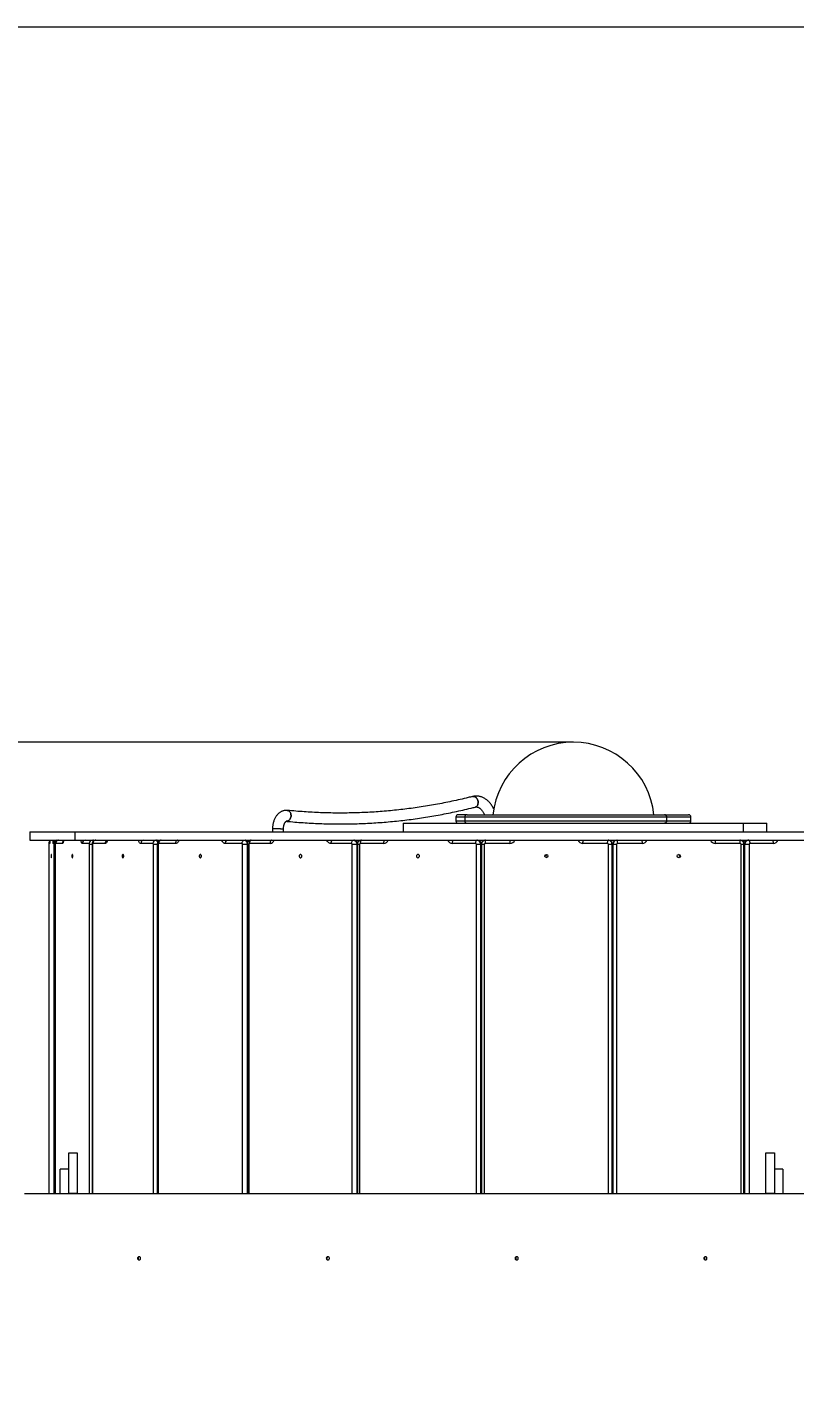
# Model space of a CAD drawing. Header units: millimetres. Extents: x -8607 to 7621, y -5747 to 4382.
# Drawn here: x 200 to 2095, y 1016 to 4382 of the extents above; entities that cross this region are included whole.
import ezdxf

# ---------------------------------------------------------------- set-up
doc = ezdxf.new("R2010")
doc.units = ezdxf.units.MM
for name, color, linetype in [('DIKOM_ЗОНА', 80, 'Continuous'), ('DIKOM_ОБЪЕКТ', 7, 'Continuous'), ('DIKOM_РАЗМЕР_ЗОНА', 7, 'Continuous'), ('DIKOM_РАЗМЕР_ОБЪЕКТА', 7, 'Continuous')]:
    doc.layers.add(name, color=color, linetype=linetype)
doc.styles.add('style1', font='arial.ttf', dxfattribs={"width": 0.8})
doc.dimstyles.new('1-50', dxfattribs={"dimtxt": 300, "dimasz": 200, "dimexe": 100, "dimexo": 0, "dimgap": 100, "dimtad": 1, "dimtxsty": 'style1', "dimcen": 200, "dimclrd": 7, "dimclre": 7, "dimclrt": 7, "dimadec": 1, "dimazin": 2, "dimtfac": 1, "dimtmove": 0, "dimatfit": 2, "dimfxl": 0, "dimlwd": 25, "dimlwe": 18, "dimarcsym": 0})

# ---------------------------------------------------------------- blocks, each defined once
blk = doc.blocks.new('*D10')
at = {"layer": 'Defpoints', "color": 0, "transparency": 16777216}
for p in [(1185.1, 4381.6), (-8157.3, -4329.5), (-3835.9, -4329.5)]:
    blk.add_point(p, dxfattribs=at)
at = {"layer": 'DIKOM_РАЗМЕР_ЗОНА', "color": 7, "lineweight": 18, "transparency": 16777216}
for p, q in [((1185.1, 4381.6), (-8257.3, 4381.6)), ((-3835.9, -4329.5), (-8257.3, -4329.5))]:
    blk.add_line(p, q, dxfattribs=at)
at = {"layer": 'DIKOM_РАЗМЕР_ЗОНА', "color": 7, "lineweight": 25, "transparency": 16777216}
blk.add_line((-8157.3, 4181.6), (-8157.3, -4129.5), dxfattribs=at)
at = {"layer": 'DIKOM_РАЗМЕР_ЗОНА', "color": 7, "transparency": 16777216}
for points in [[(-8190.7, 4181.6), (-8124, 4181.6), (-8157.3, 4381.6)], [(-8190.7, -4129.5), (-8124, -4129.5), (-8157.3, -4329.5)]]:
    blk.add_solid(points, dxfattribs=at)
at = {"layer": 'DIKOM_РАЗМЕР_ЗОНА', "color": 7, "transparency": 16777216, "insert": (-8410.5, 265.9), "char_height": 300, "attachment_point": 5, "rotation": 90, "style": 'style1'}
blk.add_mtext('8700', dxfattribs=at)
blk = doc.blocks.new('*D12')
at = {"layer": 'Defpoints', "color": 0, "transparency": 16777216}
for p in [(1548.3, 2616.6), (-7397.5, -2329.5), (-4101.7, -2329.5)]:
    blk.add_point(p, dxfattribs=at)
at = {"layer": 'DIKOM_РАЗМЕР_ОБЪЕКТА', "color": 7, "lineweight": 18, "transparency": 16777216}
for p, q in [((1548.3, 2616.6), (-7497.5, 2616.6)), ((-4101.7, -2329.5), (-7497.5, -2329.5))]:
    blk.add_line(p, q, dxfattribs=at)
at = {"layer": 'DIKOM_РАЗМЕР_ОБЪЕКТА', "color": 7, "lineweight": 25, "transparency": 16777216}
blk.add_line((-7397.5, 2416.6), (-7397.5, -2129.5), dxfattribs=at)
at = {"layer": 'DIKOM_РАЗМЕР_ОБЪЕКТА', "color": 7, "transparency": 16777216}
for points in [[(-7430.9, 2416.6), (-7364.2, 2416.6), (-7397.5, 2616.6)], [(-7430.9, -2129.5), (-7364.2, -2129.5), (-7397.5, -2329.5)]]:
    blk.add_solid(points, dxfattribs=at)
at = {"layer": 'DIKOM_РАЗМЕР_ОБЪЕКТА', "color": 7, "transparency": 16777216, "insert": (-7650.7, 236.9), "char_height": 300, "attachment_point": 5, "rotation": 90, "style": 'style1'}
blk.add_mtext('4950', dxfattribs=at)

msp = doc.modelspace()

# ---------------------------------------------------------------- linework, layer by layer
at = {"layer": 'DIKOM_ЗОНА', "color": 3, "lineweight": 15}
msp.add_lwpolyline([(4637.051, 3687.835, 0.32573056), (3685.092, 4381.609), (-561.428, 4381.609, 0.26794919), (-1427.453, 3881.609)], format="xyb", dxfattribs=at)
at = {"layer": 'DIKOM_ОБЪЕКТ', "color": 7, "linetype": 'Continuous', "lineweight": 15}
for p, q in [((1258.301, 2431.609), (1258.301, 2422.609)), ((1280.283, 2431.609), (1258.301, 2431.609)), ((1285.828, 2437.609), (1264.301, 2437.609)), ((1280.283, 2431.609), (1280.283, 2422.609)), ((1778.226, 2431.609), (1280.283, 2431.609)), ((1285.828, 2437.609), (1773.468, 2437.609)), ((1773.468, 2437.609), (1832.301, 2437.609)), ((1778.226, 2431.609), (1778.226, 2422.609)), ((1838.301, 2431.609), (1778.226, 2431.609)), ((1838.301, 2422.609), (1838.301, 2431.609)), ((206.521, 2395.609), (206.521, 2374.609)), ((206.521, 2395.609), (317.19, 2395.609)), ((317.19, 2395.609), (317.19, 2374.609)), ((317.19, 2395.609), (2824.072, 2395.609)), ((805.49, 2402.453), (805.49, 2395.609)), ((832.389, 2395.609), (832.389, 2402.25)), ((840.194, 2421.554), (839.364, 2421.595)), ((1128.301, 2416.609), (1128.301, 2395.609)), ((1128.301, 2416.609), (1968.301, 2416.609)), ((1258.301, 2422.609), (1280.283, 2422.609)), ((1280.283, 2422.609), (1778.226, 2422.609)), ((1778.226, 2422.609), (1838.301, 2422.609)), ((1968.301, 2395.609), (1968.301, 2416.609)), ((1968.301, 2416.609), (2025.521, 2416.609)), ((2025.521, 2395.609), (2025.521, 2416.609)), ((206.521, 2374.609), (317.19, 2374.609)), ((252.917, 2364.609), (252.917, 1501.609)), ((252.917, 2364.609), (252.924, 2364.609)), ((252.924, 2364.609), (252.924, 1501.609)), ((255.637, 2366.609), (253.01, 2366.609)), ((266.059, 2366.609), (263.432, 2366.609)), ((266.144, 1501.609), (266.144, 2364.609)), ((266.144, 2364.609), (268.999, 2364.609)), ((269.024, 2364.609), (269.024, 1501.609)), ((269.024, 2364.609), (269.325, 2364.609)), ((269.325, 2364.609), (269.325, 1501.609)), ((286.572, 2366.609), (269.869, 2366.609)), ((317.19, 2374.609), (2824.072, 2374.609)), ((352.84, 2366.609), (336.137, 2366.609)), ((353.384, 1501.609), (353.384, 2364.609)), ((353.384, 2364.609), (360.038, 2364.609)), ((360.038, 2364.609), (360.038, 1501.609)), ((360.038, 2364.609), (361.049, 2364.609)), ((361.049, 2364.609), (361.049, 1501.609)), ((391.901, 2366.609), (362.023, 2366.609)), ((366.417, 2374.609), (366.297, 2374.037)), ((510.442, 2366.609), (480.563, 2366.609)), ((511.415, 2364.609), (521.054, 2364.609)), ((511.415, 1501.609), (511.415, 2364.609)), ((521.054, 2364.609), (521.054, 1501.609)), ((521.054, 2364.609), (523.152, 2364.609)), ((523.152, 2364.609), (523.152, 1501.609)), ((565.945, 2366.609), (524.502, 2366.609)), ((730.368, 2366.609), (688.925, 2366.609)), ((731.718, 2364.609), (743.021, 2364.609)), ((731.718, 1501.609), (731.718, 2364.609)), ((743.021, 2364.609), (743.021, 1501.609)), ((743.392, 2364.609), (743.021, 2364.609)), ((743.392, 2364.609), (743.392, 1501.609)), ((743.392, 2364.609), (746.893, 2364.609)), ((746.893, 2364.609), (746.893, 1501.609)), ((799.321, 2366.609), (748.547, 2366.609)), ((1000.763, 2366.609), (949.989, 2366.609)), ((1002.417, 2364.609), (1013.531, 2364.609)), ((1002.417, 1501.609), (1002.417, 2364.609)), ((1014.655, 2364.609), (1013.531, 2364.609)), ((1013.531, 2364.609), (1013.531, 1501.609)), ((1014.655, 1501.609), (1014.655, 2364.609)), ((1014.655, 2364.609), (1015.064, 2364.609)), ((1015.064, 2364.609), (1015.064, 1501.609)), ((1015.064, 2364.609), (1020.212, 2364.609)), ((1020.212, 2364.609), (1020.212, 1501.609)), ((1079.448, 2366.609), (1022.081, 2366.609)), ((1307.049, 2366.609), (1249.682, 2366.609)), ((1308.918, 2364.609), (1319.244, 2364.609)), ((1308.918, 1501.609), (1308.918, 2364.609)), ((1327.071, 2373.609), (1314.803, 2373.609)), ((1319.956, 2364.609), (1319.244, 2364.609)), ((1319.244, 2364.609), (1319.244, 1501.609)), ((1319.956, 1501.609), (1319.956, 2364.609)), ((1319.956, 2364.609), (1320.482, 2364.609)), ((1320.482, 1501.609), (1320.482, 2364.609)), ((1320.482, 2357.549), (1321.425, 2357.549)), ((1321.425, 2356.552), (1320.482, 2356.552)), ((1321.425, 2364.609), (1321.425, 1501.609)), ((1321.425, 2364.609), (1328.374, 2364.609)), ((1328.374, 2364.609), (1328.374, 1501.609)), ((1391.225, 2366.609), (1330.357, 2366.609)), ((1632.714, 2366.609), (1571.846, 2366.609)), ((1634.697, 2364.609), (1643.678, 2364.609)), ((1634.697, 1501.609), (1634.697, 2364.609)), ((1651.524, 2373.609), (1638.317, 2373.609)), ((1643.941, 2364.609), (1643.678, 2364.609)), ((1643.678, 2364.609), (1643.678, 1501.609)), ((1643.941, 1501.609), (1643.941, 2364.609)), ((1643.941, 2364.609), (1644.011, 2364.609)), ((1644.011, 1501.609), (1644.011, 2364.609)), ((1644.011, 2357.549), (1645.758, 2357.549)), ((1645.758, 2356.552), (1644.011, 2356.552)), ((1645.758, 2364.609), (1645.758, 1501.609)), ((1645.758, 2364.609), (1645.798, 2364.609)), ((1646, 2364.609), (1645.798, 2364.609)), ((1645.798, 2364.609), (1645.798, 1501.609)), ((1646, 2364.609), (1654.766, 2364.609)), ((1646, 1501.609), (1646, 2364.609)), ((1655.748, 2374.609), (1653.942, 2374.443)), ((1654.766, 2364.609), (1654.766, 1501.609)), ((1717.843, 2366.609), (1656.756, 2366.609)), ((1960.202, 2366.609), (1899.115, 2366.609)), ((1962.192, 1501.609), (1962.192, 2364.609)), ((1962.192, 2364.609), (1969.385, 2364.609)), ((1968.301, 2373.609), (1963.804, 2373.609)), ((1968.301, 2369.06), (1968.301, 2373.609)), ((1973.422, 2373.609), (1968.301, 2373.609)), ((1971.922, 2372.109), (1968.301, 2372.109)), ((1969.385, 1501.609), (1969.385, 2364.609)), ((1970.515, 2364.609), (1970.515, 1501.609)), ((1970.515, 2364.609), (1970.957, 2364.609)), ((1971.612, 2364.609), (1970.957, 2364.609)), ((1970.957, 2364.609), (1970.957, 1501.609)), ((1971.612, 2364.609), (1981.791, 2364.609)), ((1971.612, 1501.609), (1971.612, 2364.609)), ((1971.922, 2372.109), (1973.422, 2373.609)), ((1973.422, 2373.609), (1973.422, 2374.609)), ((1977.594, 2374.161), (1977.594, 2374.609)), ((1981.791, 2364.609), (1981.791, 1501.609)), ((2041.694, 2366.609), (1983.68, 2366.609)), ((1168.267, 2335.805), (1167.588, 2336.847)), ((1321.425, 2336.902), (1320.482, 2333.777)), ((1320.938, 2342.6), (1320.952, 2342.865)), ((1321.425, 2316.659), (1320.482, 2316.659)), ((1645.758, 2316.659), (1644.011, 2316.659)), ((1320.482, 1946.559), (1321.425, 1946.559)), ((1320.906, 1920.654), (1320.919, 1921.08)), ((1644.011, 1946.559), (1645.758, 1946.559)), ((1320.482, 1906.666), (1321.425, 1906.666)), ((1321.425, 1905.669), (1320.482, 1905.669)), ((1320.482, 1889.609), (1321.425, 1889.609)), ((1320.482, 1888.609), (1321.425, 1888.609)), ((1321.425, 1887.609), (1320.482, 1887.609)), ((1644.011, 1906.666), (1645.758, 1906.666)), ((1645.758, 1905.669), (1644.011, 1905.669)), ((1644.011, 1889.609), (1645.758, 1889.609)), ((1644.011, 1888.609), (1645.758, 1888.609)), ((1645.758, 1887.609), (1644.011, 1887.609)), ((1320.482, 1871.549), (1321.425, 1871.549)), ((1321.425, 1870.552), (1320.482, 1870.552)), ((1320.938, 1856.6), (1320.952, 1856.865)), ((1644.011, 1871.549), (1645.758, 1871.549)), ((1645.758, 1870.552), (1644.011, 1870.552)), ((1321.425, 1850.902), (1320.482, 1847.777)), ((1321.425, 1830.659), (1320.482, 1830.659)), ((1645.758, 1830.659), (1644.011, 1830.659)), ((302.301, 1602.609), (323.301, 1602.609)), ((302.301, 1502.609), (302.301, 1602.609)), ((323.301, 1602.609), (323.301, 1502.609)), ((2023.301, 1602.609), (2044.301, 1602.609)), ((2023.301, 1502.609), (2023.301, 1602.609)), ((2044.301, 1602.609), (2044.301, 1502.609)), ((302.301, 1562.609), (281.301, 1562.609)), ((281.301, 1501.609), (281.301, 1562.609)), ((2065.301, 1562.609), (2044.301, 1562.609)), ((2065.301, 1562.609), (2065.301, 1501.609)), ((2156.625, 1501.609), (193.663, 1501.609)), ((323.301, 1502.609), (302.301, 1502.609)), ((302.301, 1501.609), (302.301, 1502.609)), ((323.301, 1501.609), (323.301, 1502.609)), ((2044.301, 1502.609), (2023.301, 1502.609)), ((2023.301, 1501.609), (2023.301, 1502.609)), ((2044.301, 1501.609), (2044.301, 1502.609))]:
    msp.add_line(p, q, dxfattribs=at)
at = {"layer": 'DIKOM_ОБЪЕКТ', "color": 7, "linetype": 'Continuous', "lineweight": 15, "flags": 128}
for points in [[(1299.203, 2482.586), (1299.503, 2482.655), (1301.236, 2482.837), (1303.003, 2482.655), (1304.756, 2482.116), (1306.448, 2481.234), (1308.032, 2480.034), (1309.464, 2478.547), (1310.706, 2476.814), (1311.725, 2474.883), (1312.491, 2472.807), (1312.985, 2470.642), (1313.192, 2468.446), (1313.108, 2466.281), (1312.734, 2464.204), (1312.081, 2462.274), (1311.166, 2460.541), (1310.014, 2459.054), (1308.658, 2457.853), (1307.133, 2456.972), (1305.777, 2456.501)], [(1301.236, 2482.837), (1299.503, 2482.655), (1299.204, 2482.586)], [(1305.777, 2456.501), (1307.133, 2456.972), (1308.658, 2457.853), (1310.014, 2459.054), (1311.166, 2460.541), (1312.081, 2462.274), (1312.734, 2464.204), (1313.108, 2466.281), (1313.192, 2468.446), (1312.985, 2470.642), (1312.491, 2472.807), (1311.725, 2474.883), (1310.706, 2476.814), (1309.464, 2478.547), (1308.032, 2480.034), (1306.448, 2481.234), (1304.756, 2482.116), (1303.003, 2482.655), (1301.236, 2482.837)], [(839.354, 2421.596), (840.194, 2421.554), (841.951, 2421.737), (843.674, 2422.281), (845.316, 2423.172), (846.832, 2424.384), (848.18, 2425.886), (849.325, 2427.635), (850.235, 2429.586), (850.884, 2431.683), (851.256, 2433.869), (851.339, 2436.087), (851.132, 2438.274), (850.641, 2440.371), (849.879, 2442.321), (848.867, 2444.07), (847.631, 2445.572), (846.207, 2446.785), (844.632, 2447.675), (842.95, 2448.219), (842.046, 2448.361)], [(842.044, 2448.361), (842.95, 2448.219), (844.632, 2447.675), (846.207, 2446.785), (847.631, 2445.572), (848.867, 2444.07), (849.879, 2442.321), (850.641, 2440.371), (851.132, 2438.274), (851.339, 2436.087), (851.256, 2433.869), (850.884, 2431.683), (850.235, 2429.586), (849.325, 2427.635), (848.18, 2425.886), (846.832, 2424.384), (845.316, 2423.172), (843.674, 2422.281), (841.951, 2421.737), (840.194, 2421.554)], [(1778.226, 2431.609), (1778.134, 2432.779), (1777.863, 2433.905), (1777.423, 2434.942), (1776.832, 2435.851), (1776.111, 2436.598), (1775.289, 2437.152), (1774.397, 2437.494), (1773.468, 2437.609)], [(1773.468, 2437.609), (1774.397, 2437.494), (1775.289, 2437.152), (1776.111, 2436.598), (1776.832, 2435.851), (1777.423, 2434.942), (1777.863, 2433.905), (1778.134, 2432.779), (1778.226, 2431.609)], [(1773.468, 2416.609), (1774.397, 2416.724), (1775.289, 2417.065), (1776.111, 2417.62), (1776.832, 2418.366), (1777.423, 2419.275), (1777.863, 2420.313), (1778.134, 2421.438), (1778.226, 2422.609)], [(1778.226, 2422.609), (1778.134, 2421.438), (1777.863, 2420.313), (1777.423, 2419.275), (1776.832, 2418.366), (1776.111, 2417.62), (1775.289, 2417.065), (1774.397, 2416.724), (1773.468, 2416.609)], [(255.841, 2368.406), (255.79, 2368.169), (255.637, 2366.609)], [(274.051, 2374.609), (274.135, 2374.417), (274.212, 2373.875)], [(290.03, 2374.609), (289.894, 2373.659), (289.51, 2371.646), (289.038, 2369.908), (288.49, 2368.498), (287.884, 2367.459), (287.238, 2366.823), (286.572, 2366.609)], [(336.137, 2366.609), (335.471, 2366.823), (334.825, 2367.459), (334.219, 2368.498), (333.671, 2369.908), (333.199, 2371.646), (332.815, 2373.659), (332.679, 2374.609)], [(360.538, 2374.609), (361.069, 2374.417), (361.579, 2373.848), (362.049, 2372.923), (362.462, 2371.68), (362.482, 2371.604)], [(362.023, 2366.609), (361.832, 2366.57), (361.65, 2366.457), (361.482, 2366.272), (361.334, 2366.023), (361.213, 2365.72), (361.123, 2365.374), (361.068, 2364.999), (361.049, 2364.609)], [(398.087, 2374.609), (397.843, 2373.659), (397.157, 2371.646), (396.311, 2369.908), (395.332, 2368.498), (394.248, 2367.459), (393.092, 2366.823), (391.901, 2366.609)], [(480.563, 2366.609), (479.372, 2366.823), (478.217, 2367.459), (477.133, 2368.498), (476.153, 2369.908), (475.307, 2371.646), (474.621, 2373.659), (474.377, 2374.609)], [(511.415, 2364.609), (511.396, 2364.999), (511.341, 2365.374), (511.251, 2365.72), (511.13, 2366.023), (510.982, 2366.272), (510.814, 2366.457), (510.632, 2366.57), (510.442, 2366.609)], [(517.431, 2374.609), (518.38, 2374.417), (519.293, 2373.848), (520.134, 2372.923), (520.872, 2371.68), (521.477, 2370.164), (521.873, 2368.689)], [(523.023, 2370.736), (522.619, 2371.68), (521.881, 2372.923), (521.04, 2373.848), (520.127, 2374.417), (519.178, 2374.609)], [(530.404, 2374.609), (529.253, 2374.455), (528.145, 2374), (527.125, 2373.261), (526.23, 2372.266), (525.496, 2371.053), (524.951, 2369.67), (524.615, 2368.169), (524.502, 2366.609)], [(571.848, 2374.609), (570.696, 2374.455), (569.589, 2374), (568.568, 2373.261), (567.674, 2372.266), (566.94, 2371.053), (566.394, 2369.67), (566.058, 2368.169), (565.945, 2366.609)], [(574.525, 2374.609), (574.187, 2373.659), (573.235, 2371.646), (572.062, 2369.908), (570.703, 2368.498), (569.2, 2367.459), (567.597, 2366.823), (565.945, 2366.609)], [(688.925, 2366.609), (687.272, 2366.823), (685.67, 2367.459), (684.166, 2368.498), (682.808, 2369.908), (681.635, 2371.646), (680.683, 2373.659), (680.345, 2374.609)], [(688.925, 2366.609), (689.038, 2368.169), (689.374, 2369.67), (689.92, 2371.053), (690.654, 2372.266), (691.548, 2373.261), (692.569, 2374), (693.676, 2374.455), (694.828, 2374.609)], [(730.368, 2366.609), (730.482, 2368.169), (730.818, 2369.67), (731.363, 2371.053), (732.097, 2372.266), (732.992, 2373.261), (734.012, 2374), (735.119, 2374.455), (736.271, 2374.609)], [(736.271, 2374.609), (737.588, 2374.417), (738.854, 2373.848), (740.021, 2372.923), (741.044, 2371.68), (741.883, 2370.164), (742.507, 2368.436), (742.891, 2366.56), (743.021, 2364.609)], [(744.046, 2368.203), (743.983, 2368.436), (743.359, 2370.164), (742.519, 2371.68), (741.497, 2372.923), (740.33, 2373.848), (739.064, 2374.417), (737.747, 2374.609)], [(753.046, 2374.609), (752.168, 2374.455), (751.324, 2374), (750.547, 2373.261), (749.865, 2372.266), (749.305, 2371.053), (748.89, 2369.67), (748.634, 2368.169), (748.547, 2366.609)], [(803.82, 2374.609), (802.942, 2374.455), (802.098, 2374), (801.32, 2373.261), (800.639, 2372.266), (800.079, 2371.053), (799.664, 2369.67), (799.408, 2368.169), (799.321, 2366.609)], [(949.989, 2366.609), (947.964, 2366.823), (946.001, 2367.459), (944.159, 2368.498), (942.494, 2369.908), (941.057, 2371.646), (939.891, 2373.659), (939.477, 2374.609)], [(949.989, 2366.609), (950.076, 2368.169), (950.331, 2369.67), (950.747, 2371.053), (951.306, 2372.266), (951.988, 2373.261), (952.766, 2374), (953.61, 2374.455), (954.487, 2374.609)], [(1000.763, 2366.609), (1000.849, 2368.169), (1001.105, 2369.67), (1001.521, 2371.053), (1002.081, 2372.266), (1002.762, 2373.261), (1003.54, 2374), (1004.384, 2374.455), (1005.262, 2374.609)], [(1005.262, 2374.609), (1006.875, 2374.417), (1008.426, 2373.848), (1009.856, 2372.923), (1011.109, 2371.68), (1012.137, 2370.164), (1012.901, 2368.436), (1013.372, 2366.56), (1013.531, 2364.609)], [(1014.655, 2364.609), (1014.496, 2366.56), (1014.026, 2368.436), (1013.262, 2370.164), (1012.233, 2371.68), (1010.98, 2372.923), (1009.551, 2373.848), (1007.999, 2374.417), (1006.386, 2374.609)], [(1024.932, 2374.609), (1024.376, 2374.455), (1023.841, 2374), (1023.348, 2373.261), (1022.916, 2372.266), (1022.562, 2371.053), (1022.298, 2369.67), (1022.136, 2368.169), (1022.081, 2366.609)], [(1082.3, 2374.609), (1081.744, 2374.455), (1081.209, 2374), (1080.716, 2373.261), (1080.284, 2372.266), (1079.929, 2371.053), (1079.665, 2369.67), (1079.503, 2368.169), (1079.448, 2366.609)], [(1249.682, 2366.609), (1249.736, 2368.169), (1249.899, 2369.67), (1250.162, 2371.053), (1250.517, 2372.266), (1250.949, 2373.261), (1251.442, 2374), (1251.977, 2374.455), (1252.533, 2374.609)], [(1307.049, 2366.609), (1307.104, 2368.169), (1307.266, 2369.67), (1307.53, 2371.053), (1307.884, 2372.266), (1308.316, 2373.261), (1308.809, 2374), (1309.344, 2374.455), (1309.9, 2374.609)], [(1331.408, 2374.609), (1331.203, 2374.455), (1331.006, 2374), (1330.824, 2373.261), (1330.665, 2372.266), (1330.534, 2371.053), (1330.437, 2369.67), (1330.377, 2368.169), (1330.357, 2366.609)], [(1392.276, 2374.609), (1392.071, 2374.455), (1391.873, 2374), (1391.692, 2373.261), (1391.533, 2372.266), (1391.402, 2371.053), (1391.305, 2369.67), (1391.245, 2368.169), (1391.225, 2366.609)], [(1571.846, 2366.609), (1571.867, 2368.169), (1571.926, 2369.67), (1572.023, 2371.053), (1572.154, 2372.266), (1572.313, 2373.261), (1572.495, 2374), (1572.692, 2374.455), (1572.897, 2374.609)], [(1632.714, 2366.609), (1632.734, 2368.169), (1632.794, 2369.67), (1632.891, 2371.053), (1633.022, 2372.266), (1633.181, 2373.261), (1633.363, 2374), (1633.56, 2374.455), (1633.765, 2374.609)], [(1655.949, 2374.609), (1656.107, 2374.455), (1656.258, 2374), (1656.397, 2373.261), (1656.52, 2372.266), (1656.62, 2371.053), (1656.694, 2369.67), (1656.74, 2368.169), (1656.756, 2366.609)], [(1717.036, 2374.609), (1717.194, 2374.455), (1717.345, 2374), (1717.485, 2373.261), (1717.607, 2372.266), (1717.707, 2371.053), (1717.781, 2369.67), (1717.827, 2368.169), (1717.843, 2366.609)], [(1899.115, 2366.609), (1899.099, 2368.169), (1899.053, 2369.67), (1898.979, 2371.053), (1898.879, 2372.266), (1898.756, 2373.261), (1898.617, 2374), (1898.466, 2374.455), (1898.308, 2374.609)], [(1960.202, 2366.609), (1960.187, 2368.169), (1960.141, 2369.67), (1960.066, 2371.053), (1959.966, 2372.266), (1959.844, 2373.261), (1959.704, 2374), (1959.553, 2374.455), (1959.396, 2374.609)], [(1981.06, 2374.609), (1981.571, 2374.455), (1982.063, 2374), (1982.516, 2373.261), (1982.913, 2372.266), (1983.239, 2371.053), (1983.481, 2369.67), (1983.63, 2368.169), (1983.68, 2366.609)], [(2039.074, 2374.609), (2039.585, 2374.455), (2040.076, 2374), (2040.529, 2373.261), (2040.927, 2372.266), (2041.252, 2371.053), (2041.494, 2369.67), (2041.643, 2368.169), (2041.694, 2366.609)], [(259.534, 2339.609), (259.484, 2339.431), (259.438, 2338.914), (259.4, 2338.103), (259.375, 2337.07), (259.364, 2335.908), (259.367, 2334.719), (259.386, 2333.609), (259.418, 2332.677), (259.46, 2332.005), (259.509, 2331.653), (259.56, 2331.653), (259.609, 2332.005), (259.651, 2332.677), (259.683, 2333.609), (259.701, 2334.719), (259.705, 2335.908), (259.693, 2337.07), (259.668, 2338.103), (259.631, 2338.914), (259.585, 2339.431), (259.534, 2339.609)], [(311.355, 2339.609), (311.034, 2339.431), (310.742, 2338.914), (310.504, 2338.103), (310.342, 2337.07), (310.269, 2335.908), (310.294, 2334.719), (310.412, 2333.609), (310.614, 2332.677), (310.882, 2332.005), (311.192, 2331.653), (311.517, 2331.653), (311.827, 2332.005), (312.095, 2332.677), (312.297, 2333.609), (312.415, 2334.719), (312.44, 2335.908), (312.367, 2337.07), (312.205, 2338.103), (311.967, 2338.914), (311.675, 2339.431), (311.355, 2339.609)], [(436.232, 2339.609), (435.658, 2339.431), (435.136, 2338.914), (434.71, 2338.103), (434.42, 2337.07), (434.291, 2335.908), (434.334, 2334.719), (434.546, 2333.609), (434.908, 2332.677), (435.387, 2332.005), (435.942, 2331.653), (436.522, 2331.653), (437.077, 2332.005), (437.556, 2332.677), (437.918, 2333.609), (438.13, 2334.719), (438.173, 2335.908), (438.044, 2337.07), (437.754, 2338.103), (437.329, 2338.914), (436.806, 2339.431), (436.232, 2339.609)], [(627.435, 2339.609), (626.639, 2339.431), (625.914, 2338.914), (625.324, 2338.103), (624.922, 2337.07), (624.743, 2335.908), (624.803, 2334.719), (625.097, 2333.609), (625.599, 2332.677), (626.263, 2332.005), (627.033, 2331.653), (627.837, 2331.653), (628.606, 2332.005), (629.271, 2332.677), (629.773, 2333.609), (630.067, 2334.719), (630.127, 2335.908), (629.948, 2337.07), (629.546, 2338.103), (628.956, 2338.914), (628.231, 2339.431), (627.435, 2339.609)], [(874.655, 2339.609), (873.68, 2339.431), (872.792, 2338.914), (872.069, 2338.103), (871.576, 2337.07), (871.357, 2335.908), (871.43, 2334.719), (871.791, 2333.609), (872.405, 2332.677), (873.22, 2332.005), (874.162, 2331.653), (875.148, 2331.653), (876.09, 2332.005), (876.905, 2332.677), (877.52, 2333.609), (877.88, 2334.719), (877.954, 2335.908), (877.734, 2337.07), (877.241, 2338.103), (876.518, 2338.914), (875.63, 2339.431), (874.655, 2339.609)], [(1164.565, 2339.609), (1163.464, 2339.431), (1162.46, 2338.914), (1161.643, 2338.103), (1161.086, 2337.07), (1160.838, 2335.908), (1160.922, 2334.719), (1161.328, 2333.609), (1162.023, 2332.677), (1162.943, 2332.005), (1164.008, 2331.653), (1165.122, 2331.653), (1166.186, 2332.005), (1167.107, 2332.677), (1167.801, 2333.609), (1168.209, 2334.719), (1168.292, 2335.908), (1168.044, 2337.07), (1167.487, 2338.103), (1166.67, 2338.914), (1165.667, 2339.431), (1164.565, 2339.609)], [(472.283, 1342.609), (472.456, 1341.43), (472.958, 1340.355), (473.745, 1339.481), (474.748, 1338.885), (475.876, 1338.62), (477.03, 1338.709), (478.108, 1339.145), (479.013, 1339.888), (479.665, 1340.873), (480.006, 1342.013), (480.006, 1343.205), (479.665, 1344.344), (479.013, 1345.329), (478.108, 1346.073), (477.03, 1346.508), (475.876, 1346.598), (474.748, 1346.332), (473.745, 1345.736), (472.958, 1344.862), (472.456, 1343.788), (472.283, 1342.609)], [(938.268, 1342.609), (938.441, 1341.43), (938.943, 1340.355), (939.73, 1339.481), (940.733, 1338.885), (941.861, 1338.62), (943.016, 1338.709), (944.093, 1339.145), (944.998, 1339.888), (945.65, 1340.873), (945.991, 1342.013), (945.991, 1343.205), (945.65, 1344.344), (944.998, 1345.329), (944.093, 1346.073), (943.016, 1346.508), (941.861, 1346.598), (940.733, 1346.332), (939.73, 1345.736), (938.943, 1344.862), (938.441, 1343.788), (938.268, 1342.609)], [(1404.253, 1342.609), (1404.426, 1341.43), (1404.928, 1340.355), (1405.716, 1339.481), (1406.718, 1338.885), (1407.846, 1338.62), (1409, 1338.709), (1410.078, 1339.145), (1410.983, 1339.888), (1411.635, 1340.873), (1411.976, 1342.013), (1411.976, 1343.205), (1411.635, 1344.344), (1410.983, 1345.329), (1410.078, 1346.073), (1409, 1346.508), (1407.846, 1346.598), (1406.718, 1346.332), (1405.716, 1345.736), (1404.928, 1344.862), (1404.426, 1343.788), (1404.253, 1342.609)], [(1870.238, 1342.609), (1870.411, 1341.43), (1870.913, 1340.355), (1871.7, 1339.481), (1872.703, 1338.885), (1873.831, 1338.62), (1874.986, 1338.709), (1876.063, 1339.145), (1876.968, 1339.888), (1877.62, 1340.873), (1877.961, 1342.013), (1877.961, 1343.205), (1877.62, 1344.344), (1876.968, 1345.329), (1876.063, 1346.073), (1874.986, 1346.508), (1873.831, 1346.598), (1872.703, 1346.332), (1871.7, 1345.736), (1870.913, 1344.862), (1870.411, 1343.788), (1870.238, 1342.609)]]:
    msp.add_lwpolyline(points, dxfattribs=at)
at = {"layer": 'DIKOM_ОБЪЕКТ', "color": 7, "linetype": 'Continuous', "lineweight": 15}
for centre, radius in [((1481.529, 2335.633), 3.976), ((1808.475, 2335.623), 3.986)]:
    msp.add_circle(centre, radius, dxfattribs=at)
for centre, radius, start, end in [((1548.301, 2416.609), 200, 6.027167, 173.972833), ((1264.301, 2431.609), 6, 90, 180), ((1286.065, 2431.828), 5.786, 92.342493, 182.170304), ((1832.301, 2431.609), 6, 0, 90), ((1264.301, 2422.609), 6, 180, 270), ((1286.065, 2422.39), 5.786, 177.829696, 267.657507), ((1832.301, 2422.609), 6, 270, 0), ((264.64, 2365.109), 11.726, 172.652998, 182.445854), ((261.012, 2366.61), 8.002, 128.412277, 180.00753), ((220.719, 2373.001), 35.498, 349.626112, 2.596039), ((311.693, 2373.908), 48.81, 179.177332, 188.600517), ((271.428, 2366.612), 7.996, 90.028233, 180.02558), ((274.055, 2366.613), 7.996, 90.026516, 180.027297), ((254.331, 2365.105), 11.824, 357.594521, 7.306627), ((271.572, 2365.072), 2.294, 137.927808, 191.635367), ((277.721, 2366.757), 7.854, 91.123451, 181.078706), ((294.703, 2366.643), 8.131, 133.560458, 180.243632), ((343.989, 2366.757), 7.854, 91.122724, 181.079433), ((360.692, 2366.757), 7.854, 91.122724, 181.079433), ((351.137, 2365.072), 2.294, 348.364633, 42.072192), ((369.554, 2367.082), 7.546, 94.121697, 183.597787), ((361.849, 2372.561), 2.137, 12.029115, 73.314535), ((399.935, 2366.863), 8.038, 115.83933, 181.815598), ((488.094, 2367.082), 7.546, 94.119663, 183.597884), ((517.973, 2367.083), 7.546, 94.119859, 183.599625), ((524.905, 2364.881), 1.774, 103.136042, 188.827487), ((729.965, 2364.881), 1.774, 351.172513, 76.863958), ((748.739, 2364.767), 1.852, 95.935494, 184.885358), ((798.749, 2378.267), 11.672, 272.809637, 341.735941), ((1000.572, 2364.767), 1.852, 355.095139, 84.075896), ((1022.149, 2364.672), 1.938, 92.024957, 181.861184), ((1079.245, 2379.728), 13.121, 270.889404, 337.034416), ((1249.964, 2379.844), 13.238, 203.29449, 268.779558), ((1306.981, 2364.672), 1.938, 358.118374, 87.995485), ((1309.561, 2364.927), 9.688, 358.119744, 87.990516), ((1310.274, 2364.927), 9.688, 358.119744, 87.990516), ((1330.365, 2364.618), 1.991, 90.231886, 180.265455), ((1391.199, 2380.574), 13.966, 270.104542, 334.712553), ((1571.882, 2380.591), 13.982, 205.329666, 269.853239), ((1632.705, 2364.617), 1.992, 359.761903, 89.740756), ((1633.722, 2364.652), 9.957, 359.750908, 89.751068), ((1633.984, 2364.652), 9.957, 359.750908, 89.751068), ((1655.781, 2364.631), 9.982, 100.612635, 180.128131), ((1655.975, 2364.634), 9.975, 90.14558, 180.146127), ((1656.761, 2364.614), 1.995, 90.148845, 180.142178), ((1717.828, 2380.63), 14.021, 270.061108, 334.568129), ((1899.136, 2380.64), 14.032, 205.458305, 269.912458), ((1960.197, 2364.614), 1.995, 359.844041, 89.864936), ((1967.301, 2373.609), 1, 0, 90), ((1980.689, 2364.877), 9.736, 91.668817, 181.579553), ((1981.344, 2364.877), 9.736, 91.671761, 181.579496), ((1983.737, 2364.662), 1.948, 91.680631, 181.567057), ((2041.524, 2379.881), 13.273, 270.734565, 336.597002), ((1171.473, 2335.609), 4.231, 150.982133, 209.017867), ((1483.939, 2335.609), 4.009, 107.73409, 252.26591), ((1806.644, 2335.609), 4.004, 283.389955, 76.610045), ((470.962, 1342.622), 4.05, 359.819962, 48.462554), ((470.962, 1342.596), 4.05, 311.536498, 0.180986), ((936.949, 1342.622), 4.048, 359.808569, 48.48142), ((936.949, 1342.595), 4.048, 311.517632, 0.192379), ((1402.935, 1342.623), 4.048, 359.79944, 48.475603), ((1402.935, 1342.595), 4.047, 311.523449, 0.201508), ((1868.919, 1342.622), 4.048, 359.808569, 48.48142), ((1868.92, 1342.595), 4.048, 311.517632, 0.192379)]:
    msp.add_arc(centre, radius, start, end, dxfattribs=at)
msp.add_ellipse((818.94, 2402.355), major_axis=(13.45, -0.098), ratio=0.00941902, start_param=0.00006874, end_param=3.14166139, dxfattribs=at)
for points, knots in [([(1299.205, 2482.586), (1295.696, 2481.711), (1285.491, 2479.164), (1268.567, 2475.185), (1248.427, 2470.752), (1228.261, 2466.636), (1208.072, 2462.832), (1187.862, 2459.342), (1167.631, 2456.167), (1147.384, 2453.305), (1127.119, 2450.759), (1106.841, 2448.527), (1086.55, 2446.61), (1066.249, 2445.009), (1045.939, 2443.724), (1025.622, 2442.754), (1005.301, 2442.099), (984.976, 2441.761), (964.65, 2441.739), (944.325, 2442.032), (924.003, 2442.641), (903.684, 2443.565), (883.372, 2444.811), (862.825, 2446.367), (849.054, 2447.688), (842.047, 2448.361)], [0, 0, 0, 0, 0.02321628, 0.06752385, 0.11183363, 0.15614641, 0.2004616, 0.24477975, 0.28910063, 0.33342326, 0.37774855, 0.42207548, 0.46640422, 0.51073487, 0.55506641, 0.59939939, 0.64373272, 0.68806734, 0.73240218, 0.77673697, 0.82107181, 0.86540641, 0.90974049, 0.95407346, 1, 1, 1, 1]), ([(1351.655, 2452.142), (1351.327, 2452.814), (1350.33, 2454.862), (1348.459, 2458.081), (1346.059, 2461.787), (1343.47, 2465.254), (1340.718, 2468.473), (1337.809, 2471.421), (1334.762, 2474.08), (1331.593, 2476.433), (1328.323, 2478.469), (1324.972, 2480.18), (1321.56, 2481.56), (1318.106, 2482.61), (1314.628, 2483.331), (1311.141, 2483.726), (1307.66, 2483.8), (1304.2, 2483.554), (1301.382, 2483.106), (1299.731, 2482.712), (1299.205, 2482.586)], [0, 0, 0, 0, 0.03040191, 0.09267001, 0.15498113, 0.21723061, 0.27928721, 0.34100343, 0.40220545, 0.46273849, 0.52246282, 0.58130316, 0.63925207, 0.69635221, 0.75272201, 0.80851276, 0.86390425, 0.91909813, 0.9742519, 1, 1, 1, 1]), ([(842.047, 2448.361), (841.326, 2448.415), (839.652, 2448.542), (837.018, 2448.428), (834.183, 2448.01), (831.409, 2447.283), (828.709, 2446.263), (826.096, 2444.954), (823.579, 2443.363), (821.169, 2441.491), (818.878, 2439.344), (816.72, 2436.927), (814.71, 2434.252), (812.868, 2431.335), (811.207, 2428.201), (809.745, 2424.878), (808.488, 2421.397), (807.446, 2417.789), (806.62, 2414.081), (806.012, 2410.298), (805.633, 2406.53), (805.507, 2403.906), (805.492, 2402.569), (805.491, 2402.453)], [0, 0, 0, 0, 0.03516234, 0.08171308, 0.12808987, 0.17444575, 0.22106028, 0.26818134, 0.31604466, 0.36483718, 0.41467721, 0.46559756, 0.51751542, 0.57024358, 0.62354331, 0.67716116, 0.7308652, 0.78450816, 0.83803634, 0.89144248, 0.94474738, 0.99521578, 1, 1, 1, 1]), ([(839.355, 2421.596), (842.968, 2421.241), (853.414, 2420.216), (870.702, 2418.762), (891.218, 2417.337), (911.741, 2416.232), (932.27, 2415.442), (952.802, 2414.968), (973.336, 2414.81), (993.87, 2414.967), (1014.402, 2415.44), (1034.93, 2416.23), (1055.452, 2417.335), (1075.968, 2418.755), (1096.474, 2420.491), (1116.969, 2422.543), (1137.452, 2424.91), (1157.919, 2427.592), (1178.371, 2430.588), (1198.804, 2433.899), (1219.218, 2437.525), (1239.61, 2441.464), (1259.978, 2445.717), (1280.321, 2450.285), (1295.583, 2453.945), (1304.063, 2456.072), (1305.779, 2456.502)], [0, 0, 0, 0, 0.02321526, 0.06710704, 0.11099787, 0.15488768, 0.19877659, 0.24266472, 0.28655258, 0.33044031, 0.37432802, 0.41821584, 0.46210385, 0.50599259, 0.5498822, 0.5937724, 0.63766447, 0.68155736, 0.72545232, 0.76934872, 0.81324739, 0.85714803, 0.90105112, 0.94495672, 0.9888645, 1, 1, 1, 1]), ([(1305.779, 2456.502), (1306.009, 2456.555), (1306.825, 2456.745), (1308.203, 2456.894), (1309.874, 2456.827), (1311.526, 2456.509), (1313.123, 2455.976), (1314.762, 2455.208), (1316.459, 2454.174), (1318.211, 2452.842), (1319.945, 2451.254), (1321.653, 2449.409), (1323.322, 2447.307), (1324.941, 2444.954), (1326.487, 2442.347), (1327.775, 2439.899), (1328.497, 2438.242), (1328.773, 2437.609)], [0, 0, 0, 0, 0.032947395, 0.116620222, 0.205427038, 0.284473589, 0.356896235, 0.424922436, 0.497144718, 0.566102727, 0.633074542, 0.698949449, 0.764273135, 0.829397022, 0.894505755, 0.959712846, 1, 1, 1, 1]), ([(832.379, 2402.257), (832.383, 2402.257), (832.445, 2402.264), (832.213, 2402.281), (831.65, 2402.306), (830.692, 2402.332), (829.401, 2402.359), (827.823, 2402.386), (825.979, 2402.412), (823.952, 2402.436), (821.763, 2402.459), (819.515, 2402.478), (817.229, 2402.494), (815.013, 2402.505), (812.889, 2402.513), (810.954, 2402.516), (809.23, 2402.514), (807.796, 2402.508), (806.663, 2402.498), (805.905, 2402.483), (805.512, 2402.468), (805.531, 2402.457), (805.538, 2402.453)], [0, 0, 0, 0, 0.00313359, 0.05759081, 0.1105103, 0.16496748, 0.21789374, 0.27234989, 0.32526757, 0.37972022, 0.43263764, 0.48708938, 0.54001164, 0.59445423, 0.64736684, 0.70181557, 0.75472512, 0.80917513, 0.86208467, 0.9165296, 0.96944217, 1, 1, 1, 1]), ([(832.394, 2402.256), (832.399, 2402.543), (832.419, 2403.682), (832.566, 2405.658), (832.891, 2408.127), (833.363, 2410.48), (833.957, 2412.676), (834.655, 2414.676), (835.425, 2416.448), (836.236, 2417.965), (837.048, 2419.211), (837.82, 2420.18), (838.505, 2420.875), (839.061, 2421.32), (839.436, 2421.547), (839.603, 2421.608), (839.583, 2421.603), (839.577, 2421.602)], [0, 0, 0, 0, 0.02510806, 0.09981471, 0.17429217, 0.24830068, 0.32164726, 0.39419494, 0.46582736, 0.5365476, 0.60647088, 0.67593072, 0.74552184, 0.81594934, 0.88864484, 0.96594132, 1, 1, 1, 1]), ([(256.127, 2372.924), (256.012, 2372.843), (255.566, 2372.531), (254.931, 2371.852), (254.249, 2370.951), (253.749, 2370.038), (253.401, 2369.169), (253.183, 2368.386), (253.061, 2367.719), (252.995, 2367.147), (252.954, 2366.553), (252.928, 2365.826), (252.918, 2365.1), (252.917, 2364.705), (252.917, 2364.609)], [0, 0, 0, 0, 0.04308675, 0.16804523, 0.28439452, 0.3915373, 0.48848354, 0.5734717, 0.64363353, 0.70336655, 0.77237547, 0.8780312, 0.97025693, 1, 1, 1, 1]), ([(256.17, 2374.609), (256.164, 2374.341), (256.147, 2373.46), (256.106, 2372.139), (256.05, 2370.704), (255.99, 2369.597), (255.937, 2368.85), (255.894, 2368.415), (255.887, 2368.361), (255.883, 2368.337)], [0, 0, 0, 0, 0.08036881, 0.26383572, 0.44508277, 0.62240293, 0.77174423, 0.90061952, 1, 1, 1, 1]), ([(277.567, 2374.609), (277.058, 2374.581), (276.046, 2374.526), (274.612, 2374.098), (273.329, 2373.468), (272.23, 2372.67), (271.315, 2371.753), (270.575, 2370.749), (269.994, 2369.675), (269.551, 2368.515), (269.228, 2367.205), (269.051, 2365.886), (269.032, 2364.983), (269.024, 2364.609)], [0, 0, 0, 0, 0.10281771, 0.20428855, 0.29998639, 0.3909606, 0.47795547, 0.56185778, 0.6441192, 0.72756232, 0.81801347, 0.92460973, 1, 1, 1, 1]), ([(276.897, 2374.546), (276.822, 2374.56), (276.543, 2374.613), (276.258, 2374.611), (276.049, 2374.609)], [0, 0, 0, 0, 0.26701481, 1, 1, 1, 1]), ([(289.636, 2374.609), (289.577, 2374.269), (289.453, 2373.565), (289.248, 2372.76), (289.073, 2372.196), (288.955, 2371.915), (288.961, 2371.927), (288.963, 2371.931)], [0, 0, 0, 0, 0.22422704, 0.46535001, 0.68748404, 0.89121693, 1, 1, 1, 1]), ([(369.011, 2374.609), (368.475, 2374.579), (367.418, 2374.521), (365.917, 2374.07), (364.566, 2373.404), (363.386, 2372.542), (362.379, 2371.52), (361.545, 2370.357), (360.877, 2369.056), (360.385, 2367.606), (360.089, 2366.104), (360.054, 2365.083), (360.038, 2364.609)], [0, 0, 0, 0, 0.1071974, 0.21118992, 0.31102836, 0.40792427, 0.50309788, 0.59811882, 0.69515193, 0.79686575, 0.90555413, 1, 1, 1, 1]), ([(365.694, 2373.914), (365.34, 2374.061), (364.521, 2374.4), (363.413, 2374.583), (362.687, 2374.603), (362.463, 2374.609)], [0, 0, 0, 0, 0.34472715, 0.79809015, 1, 1, 1, 1]), ([(396.708, 2374.609), (396.624, 2374.417), (396.439, 2373.99), (396.231, 2373.688), (396.227, 2373.683), (396.226, 2373.682)], [0, 0, 0, 0, 0.32573295, 0.72224073, 1, 1, 1, 1]), ([(524.698, 2372.542), (524.574, 2372.657), (524.076, 2373.122), (523.028, 2373.726), (521.596, 2374.306), (520.286, 2374.574), (519.474, 2374.599), (519.178, 2374.609)], [0, 0, 0, 0, 0.084608647, 0.339996863, 0.596015956, 0.852744098, 1, 1, 1, 1]), ([(530.404, 2374.609), (529.868, 2374.581), (528.787, 2374.524), (527.229, 2374.073), (525.787, 2373.379), (524.506, 2372.458), (523.401, 2371.341), (522.484, 2370.05), (521.769, 2368.601), (521.277, 2367.008), (521.075, 2365.653), (521.059, 2364.843), (521.054, 2364.609)], [0, 0, 0, 0, 0.10586944, 0.21311827, 0.31776191, 0.42085474, 0.52349209, 0.62689872, 0.73239286, 0.84114744, 0.95397985, 1, 1, 1, 1]), ([(572.055, 2375.393), (571.936, 2375.213), (571.675, 2374.821), (571.402, 2374.56), (571.272, 2374.486), (571.308, 2374.501), (571.31, 2374.502)], [0, 0, 0, 0, 0.28564785, 0.62363672, 0.97799628, 1, 1, 1, 1]), ([(745.289, 2370.512), (745.208, 2370.646), (744.846, 2371.244), (743.982, 2372.142), (742.73, 2373.154), (741.315, 2373.916), (739.798, 2374.417), (738.587, 2374.595), (737.902, 2374.606), (737.747, 2374.609)], [0, 0, 0, 0, 0.05249277, 0.2342063, 0.41384579, 0.59229397, 0.77021772, 0.94780023, 1, 1, 1, 1]), ([(753.046, 2374.609), (752.5, 2374.581), (751.388, 2374.525), (749.769, 2374.068), (748.246, 2373.349), (746.882, 2372.376), (745.703, 2371.185), (744.736, 2369.804), (744.004, 2368.261), (743.538, 2366.607), (743.398, 2365.368), (743.393, 2364.704), (743.392, 2364.609)], [0, 0, 0, 0, 0.10628477, 0.21633713, 0.32505497, 0.43305013, 0.54101228, 0.64961822, 0.75950117, 0.87118404, 0.98161379, 1, 1, 1, 1]), ([(1015.555, 2367.635), (1015.513, 2367.804), (1015.324, 2368.576), (1014.694, 2369.79), (1013.71, 2371.213), (1012.531, 2372.391), (1011.135, 2373.383), (1009.541, 2374.119), (1007.916, 2374.542), (1006.853, 2374.588), (1006.386, 2374.609)], [0, 0, 0, 0, 0.042151296, 0.192237476, 0.327419388, 0.461593336, 0.594907288, 0.741811494, 0.886352334, 1, 1, 1, 1]), ([(1024.932, 2374.609), (1024.377, 2374.581), (1023.239, 2374.525), (1021.573, 2374.063), (1019.99, 2373.325), (1018.566, 2372.317), (1017.339, 2371.076), (1016.342, 2369.636), (1015.611, 2368.038), (1015.15, 2366.344), (1015.092, 2365.182), (1015.064, 2364.609)], [0, 0, 0, 0, 0.10691235, 0.21897841, 0.33054845, 0.44187371, 0.55321871, 0.66484938, 0.77700925, 0.88987987, 1, 1, 1, 1]), ([(1320.482, 2364.609), (1320.455, 2365.174), (1320.398, 2366.338), (1319.932, 2368.054), (1319.173, 2369.697), (1318.125, 2371.181), (1316.829, 2372.448), (1315.329, 2373.458), (1313.679, 2374.168), (1312.084, 2374.55), (1311.052, 2374.591), (1310.613, 2374.609)], [0, 0, 0, 0, 0.1084509, 0.22358195, 0.33925267, 0.45514695, 0.57099238, 0.68645961, 0.80131857, 0.91542789, 1, 1, 1, 1]), ([(1331.408, 2374.609), (1330.846, 2374.581), (1329.694, 2374.525), (1328, 2374.061), (1326.385, 2373.313), (1324.929, 2372.286), (1323.678, 2371.019), (1322.667, 2369.55), (1321.938, 2367.925), (1321.501, 2366.257), (1321.449, 2365.137), (1321.425, 2364.609)], [0, 0, 0, 0, 0.10730282, 0.22042807, 0.33350755, 0.44653358, 0.55956203, 0.67265148, 0.78580362, 0.8990518, 1, 1, 1, 1]), ([(1644.011, 2364.609), (1643.983, 2365.171), (1643.926, 2366.328), (1643.462, 2368.028), (1642.711, 2369.65), (1641.679, 2371.114), (1640.405, 2372.371), (1638.929, 2373.383), (1637.297, 2374.11), (1635.642, 2374.536), (1634.538, 2374.586), (1634.028, 2374.609)], [0, 0, 0, 0, 0.10752294, 0.22102846, 0.33461324, 0.44823158, 0.56185041, 0.67540264, 0.78890477, 0.90228638, 1, 1, 1, 1]), ([(1653.929, 2374.43), (1653.398, 2374.31), (1652.289, 2374.06), (1650.721, 2373.307), (1649.262, 2372.285), (1648.008, 2371.015), (1646.998, 2369.544), (1646.268, 2367.918), (1645.833, 2366.252), (1645.782, 2365.134), (1645.758, 2364.609)], [0, 0, 0, 0, 0.1176099, 0.24571218, 0.37378098, 0.50186458, 0.62997, 0.75813295, 0.88635521, 1, 1, 1, 1]), ([(1969.385, 2364.609), (1969.358, 2365.171), (1969.301, 2366.327), (1968.837, 2368.026), (1968.087, 2369.648), (1967.056, 2371.11), (1965.783, 2372.366), (1964.307, 2373.378), (1962.677, 2374.107), (1961.019, 2374.535), (1959.911, 2374.586), (1959.396, 2374.609)], [0, 0, 0, 0, 0.10746028, 0.2208746, 0.33433646, 0.44782075, 0.56130826, 0.67476791, 0.78816707, 0.90152984, 1, 1, 1, 1]), ([(1980.405, 2374.609), (1979.849, 2374.581), (1978.708, 2374.525), (1977.037, 2374.063), (1975.448, 2373.323), (1974.018, 2372.311), (1972.786, 2371.066), (1971.787, 2369.62), (1971.056, 2368.017), (1970.599, 2366.327), (1970.543, 2365.174), (1970.515, 2364.609)], [0, 0, 0, 0, 0.10699669, 0.21926374, 0.33111456, 0.44274484, 0.55441113, 0.66630858, 0.77865835, 0.89160911, 1, 1, 1, 1]), ([(1320.482, 2348.566), (1320.488, 2348.557), (1320.983, 2347.858), (1321.206, 2347.045), (1321.425, 2346.243)], [0, 0, 0, 0, 0.01254835, 1, 1, 1, 1]), ([(1320.482, 2346.752), (1320.523, 2346.642), (1320.787, 2345.938), (1321.004, 2344.629), (1321.043, 2343.391), (1321.06, 2342.825)], [0, 0, 0, 0, 0.09181435, 0.58494936, 1, 1, 1, 1]), ([(1320.482, 2337.859), (1320.579, 2338.231), (1320.999, 2339.834), (1320.964, 2341.399), (1320.938, 2342.6)], [0, 0, 0, 0, 0.23199433, 1, 1, 1, 1]), ([(1320.482, 1929.49), (1320.633, 1929.122), (1321.093, 1928.004), (1321.292, 1926.877), (1321.425, 1926.121)], [0, 0, 0, 0, 0.32844329, 1, 1, 1, 1]), ([(1320.919, 1921.08), (1320.949, 1921.544), (1321.037, 1922.87), (1320.701, 1924.261), (1320.482, 1925.165)], [0, 0, 0, 0, 0.34941803, 1, 1, 1, 1]), ([(1321.037, 1921.04), (1321.054, 1920.724), (1321.109, 1919.661), (1320.941, 1918.14), (1320.616, 1917.008), (1320.482, 1916.541)], [0, 0, 0, 0, 0.19890596, 0.66942344, 1, 1, 1, 1]), ([(1321.425, 1916.927), (1321.379, 1916.723), (1321.211, 1915.966), (1320.789, 1915.301), (1320.482, 1914.815)], [0, 0, 0, 0, 0.27065271, 1, 1, 1, 1]), ([(1320.482, 1862.566), (1320.488, 1862.557), (1320.983, 1861.858), (1321.206, 1861.045), (1321.425, 1860.243)], [0, 0, 0, 0, 0.01254848, 1, 1, 1, 1]), ([(1320.482, 1860.752), (1320.523, 1860.642), (1320.787, 1859.938), (1321.004, 1858.629), (1321.043, 1857.391), (1321.06, 1856.825)], [0, 0, 0, 0, 0.091814384, 0.584955755, 1, 1, 1, 1]), ([(1320.482, 1851.859), (1320.579, 1852.231), (1320.999, 1853.834), (1320.964, 1855.399), (1320.938, 1856.6)], [0, 0, 0, 0, 0.23199433, 1, 1, 1, 1])]:
    msp.add_open_spline(points, degree=3, knots=knots, dxfattribs=at)

# ---------------------------------------------------------------- dimensions: what is measured, and where the dimension line sits
at = {"layer": 'DIKOM_РАЗМЕР_ЗОНА'}
dim = msp.add_linear_dim(base=(-8157.332, -4329.499), p1=(1185.092, 4381.609), p2=(-3835.885, -4329.499), angle=90, text='8700', dimstyle='1-50', dxfattribs=at)
dim.commit()
dim.dimension.update_dxf_attribs({"geometry": '*D10', "text_midpoint": (-8157.332, 265.865), "dimtype": 160})
at = {"layer": 'DIKOM_РАЗМЕР_ОБЪЕКТА'}
dim = msp.add_linear_dim(base=(-7397.527, -2329.499), p1=(1548.301, 2616.609), p2=(-4101.699, -2329.499), angle=90, text='4950', dimstyle='1-50', dxfattribs=at)
dim.commit()
dim.dimension.update_dxf_attribs({"geometry": '*D12', "text_midpoint": (-7397.527, 236.905), "dimtype": 160})

doc.saveas('drawing.dxf')
